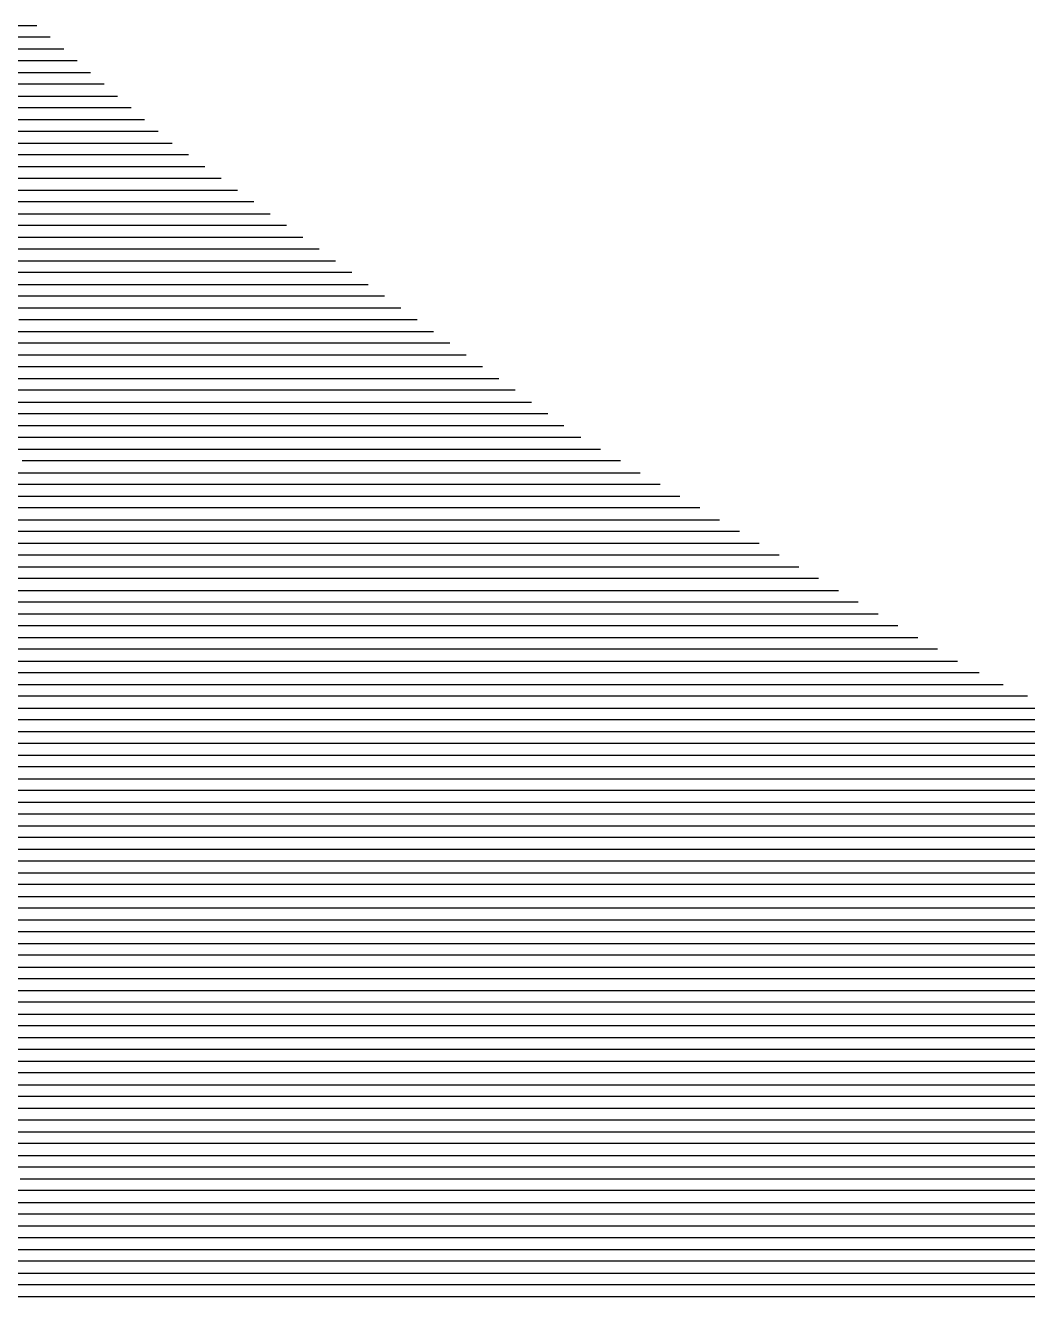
# Model space of a CAD drawing. Header units: metres. Extents: x -7 to 7, y -7 to 7.
# Drawn here: x -3.189 to -2.338, y -4.935 to -3.855 of the extents above; entities that cross this region are included whole.
import ezdxf

# ---------------------------------------------------------------- set-up
doc = ezdxf.new("R2010")
doc.units = ezdxf.units.M

msp = doc.modelspace()

# ---------------------------------------------------------------- linework, layer by layer
for p, q in [((-3.490964, -3.854853, -0.337502), (-3.179571, -3.854853, -0.307383)), ((-3.168112, -3.864853, -0.305988), (-3.496209, -3.864853, -0.337723)), ((-3.501454, -3.874853, -0.337944), (-3.156653, -3.874853, -0.304594)), ((-3.145194, -3.884853, -0.303199), (-3.506699, -3.884853, -0.338165)), ((-3.511945, -3.894853, -0.338387), (-3.133735, -3.894853, -0.301805)), ((-3.122276, -3.904853, -0.300411), (-3.51719, -3.904853, -0.338608)), ((-3.522435, -3.914853, -0.338829), (-3.110817, -3.914853, -0.299016)), ((-3.099358, -3.924853, -0.297622), (-3.52768, -3.924853, -0.339051)), ((-3.532925, -3.934853, -0.339272), (-3.087899, -3.934853, -0.296228)), ((-3.076441, -3.944853, -0.294833), (-3.53817, -3.944853, -0.339493)), ((-3.543415, -3.954853, -0.339714), (-3.068925, -3.954853, -0.29382)), ((-3.068925, -3.954853, -0.29382), (-3.068169, -3.954853, -0.293748)), ((-3.068169, -3.954853, -0.293748), (-3.064503, -3.954853, -0.293388)), ((-3.077308, -3.964853, -0.294345), (-3.54866, -3.964853, -0.339936)), ((-3.072749, -3.964853, -0.293909), (-3.077308, -3.964853, -0.294345)), ((-3.050638, -3.964853, -0.291735), (-3.072749, -3.964853, -0.293909)), ((-3.094074, -3.984853, -0.295395), (-3.55915, -3.984853, -0.340378)), ((-3.553905, -3.974853, -0.340157), (-3.085691, -3.974853, -0.29487)), ((-3.081908, -3.984853, -0.29423), (-3.094074, -3.984853, -0.295395)), ((-3.085691, -3.974853, -0.29487), (-3.077328, -3.974853, -0.294069)), ((-3.022908, -3.984853, -0.28843), (-3.081908, -3.984853, -0.29423)), ((-3.077328, -3.974853, -0.294069), (-3.036773, -3.974853, -0.290083)), ((-3.564395, -3.994853, -0.3406), (-3.102457, -3.994853, -0.295919)), ((-3.102457, -3.994853, -0.295919), (-3.086487, -3.994853, -0.294391)), ((-3.086487, -3.994853, -0.294391), (-3.009043, -3.994853, -0.286778)), ((-3.110839, -4.004853, -0.296444), (-3.56964, -4.004853, -0.340821)), ((-3.091067, -4.004853, -0.294552), (-3.110839, -4.004853, -0.296444)), ((-2.995177, -4.004853, -0.285125), (-3.091067, -4.004853, -0.294552)), ((-3.574885, -4.014853, -0.341042), (-3.119222, -4.014853, -0.296969)), ((-3.119222, -4.014853, -0.296969), (-3.095646, -4.014853, -0.294712)), ((-3.095646, -4.014853, -0.294712), (-2.981312, -4.014853, -0.283473)), ((-3.127605, -4.024853, -0.297494), (-3.58013, -4.024853, -0.341263)), ((-3.100226, -4.024853, -0.294873), (-3.127605, -4.024853, -0.297494)), ((-2.967447, -4.024853, -0.281821), (-3.100226, -4.024853, -0.294873)), ((-3.585375, -4.034853, -0.341485), (-3.135988, -4.034853, -0.298019)), ((-3.135988, -4.034853, -0.298019), (-3.104806, -4.034853, -0.295034)), ((-3.104806, -4.034853, -0.295034), (-2.953582, -4.034853, -0.280168)), ((-3.144371, -4.044853, -0.298543), (-3.59062, -4.044853, -0.341706)), ((-3.109385, -4.044853, -0.295195), (-3.144371, -4.044853, -0.298543)), ((-2.939716, -4.044853, -0.278516), (-3.109385, -4.044853, -0.295195)), ((-3.595865, -4.054853, -0.341927), (-3.152754, -4.054853, -0.299068)), ((-3.152754, -4.054853, -0.299068), (-3.113965, -4.054853, -0.295355)), ((-3.113965, -4.054853, -0.295355), (-2.925851, -4.054853, -0.276863)), ((-3.161137, -4.064853, -0.299593), (-3.601111, -4.064853, -0.342149)), ((-3.118544, -4.064853, -0.295516), (-3.161137, -4.064853, -0.299593)), ((-2.911986, -4.064853, -0.275211), (-3.118544, -4.064853, -0.295516)), ((-3.606356, -4.074853, -0.34237), (-3.16952, -4.074853, -0.300118)), ((-3.16952, -4.074853, -0.300118), (-3.123124, -4.074853, -0.295677)), ((-3.123124, -4.074853, -0.295677), (-2.898121, -4.074853, -0.273559)), ((-3.177903, -4.084853, -0.300643), (-3.611601, -4.084853, -0.342591)), ((-3.127704, -4.084853, -0.295838), (-3.177903, -4.084853, -0.300643)), ((-2.884256, -4.084853, -0.271906), (-3.127704, -4.084853, -0.295838)), ((-3.616846, -4.094853, -0.342813), (-3.186286, -4.094853, -0.301167)), ((-3.186286, -4.094853, -0.301167), (-3.132283, -4.094853, -0.295998)), ((-3.132283, -4.094853, -0.295998), (-2.87039, -4.094853, -0.270254)), ((-3.136863, -4.104853, -0.296159), (-3.194669, -4.104853, -0.301692)), ((-2.856525, -4.104853, -0.268601), (-3.136863, -4.104853, -0.296159)), ((-3.146022, -4.124853, -0.296481), (-3.211435, -4.124853, -0.302742)), ((-3.203052, -4.114853, -0.302217), (-3.141442, -4.114853, -0.29632)), ((-2.828795, -4.124853, -0.265296), (-3.146022, -4.124853, -0.296481)), ((-3.141442, -4.114853, -0.29632), (-2.84266, -4.114853, -0.266949)), ((-3.219818, -4.134853, -0.303267), (-3.150601, -4.134853, -0.296641)), ((-3.150601, -4.134853, -0.296641), (-2.814929, -4.134853, -0.263644)), ((-3.155181, -4.144853, -0.296802), (-3.228201, -4.144853, -0.303791)), ((-2.801064, -4.144853, -0.261992), (-3.155181, -4.144853, -0.296802)), ((-3.236584, -4.154853, -0.304316), (-3.159761, -4.154853, -0.296963)), ((-3.159761, -4.154853, -0.296963), (-2.787199, -4.154853, -0.260339)), ((-3.16434, -4.164853, -0.297124), (-3.244967, -4.164853, -0.304841)), ((-2.773334, -4.164853, -0.258687), (-3.16434, -4.164853, -0.297124)), ((-3.253349, -4.174853, -0.305366), (-3.16892, -4.174853, -0.297284)), ((-3.16892, -4.174853, -0.297284), (-2.759469, -4.174853, -0.257034)), ((-3.173499, -4.184853, -0.297445), (-3.261732, -4.184853, -0.30589)), ((-2.745603, -4.184853, -0.255382), (-3.173499, -4.184853, -0.297445)), ((-3.270115, -4.194853, -0.306415), (-3.178079, -4.194853, -0.297606)), ((-3.178079, -4.194853, -0.297606), (-2.731738, -4.194853, -0.25373)), ((-3.182659, -4.204853, -0.297767), (-3.278498, -4.204853, -0.30694)), ((-2.720962, -4.204853, -0.252381), (-3.182659, -4.204853, -0.297767)), ((-2.720444, -4.204853, -0.25233), (-2.720962, -4.204853, -0.252381)), ((-2.717444, -4.204853, -0.252031), (-2.720444, -4.204853, -0.25233)), ((-3.286881, -4.214853, -0.307465), (-3.187238, -4.214853, -0.297927)), ((-3.187238, -4.214853, -0.297927), (-2.728466, -4.214853, -0.252829)), ((-2.728466, -4.214853, -0.252829), (-2.724362, -4.214853, -0.25243)), ((-2.724362, -4.214853, -0.25243), (-2.700612, -4.214853, -0.250057)), ((-2.73597, -4.224853, -0.253277), (-3.191818, -4.224853, -0.298088)), ((-2.728281, -4.224853, -0.252529), (-2.73597, -4.224853, -0.253277)), ((-2.683779, -4.224853, -0.248084), (-2.728281, -4.224853, -0.252529)), ((-3.196397, -4.234853, -0.298249), (-2.743474, -4.234853, -0.253725)), ((-2.743474, -4.234853, -0.253725), (-2.7322, -4.234853, -0.252628)), ((-2.7322, -4.234853, -0.252628), (-2.666947, -4.234853, -0.24611)), ((-3.205556, -4.254853, -0.29857), (-2.758482, -4.254853, -0.254622)), ((-2.750978, -4.244853, -0.254174), (-3.200977, -4.244853, -0.29841)), ((-2.758482, -4.254853, -0.254622), (-2.740037, -4.254853, -0.252827)), ((-2.736119, -4.244853, -0.252727), (-2.750978, -4.244853, -0.254174)), ((-2.740037, -4.254853, -0.252827), (-2.633282, -4.254853, -0.242163)), ((-2.650115, -4.244853, -0.244137), (-2.736119, -4.244853, -0.252727)), ((-2.765986, -4.264853, -0.25507), (-3.210136, -4.264853, -0.298731)), ((-2.743956, -4.264853, -0.252926), (-2.765986, -4.264853, -0.25507)), ((-2.61645, -4.264853, -0.24019), (-2.743956, -4.264853, -0.252926)), ((-3.214716, -4.274853, -0.298892), (-2.77349, -4.274853, -0.255518)), ((-2.77349, -4.274853, -0.255518), (-2.747875, -4.274853, -0.253025)), ((-2.747875, -4.274853, -0.253025), (-2.599618, -4.274853, -0.238216)), ((-2.780994, -4.284853, -0.255967), (-3.219295, -4.284853, -0.299053)), ((-2.751793, -4.284853, -0.253124), (-2.780994, -4.284853, -0.255967)), ((-2.582785, -4.284853, -0.236243), (-2.751793, -4.284853, -0.253124)), ((-3.223875, -4.294853, -0.299214), (-2.788498, -4.294853, -0.256415)), ((-2.788498, -4.294853, -0.256415), (-2.755712, -4.294853, -0.253223)), ((-2.755712, -4.294853, -0.253223), (-2.565953, -4.294853, -0.234269)), ((-2.796001, -4.304853, -0.256863), (-3.228454, -4.304853, -0.299374)), ((-2.759631, -4.304853, -0.253323), (-2.796001, -4.304853, -0.256863)), ((-2.549121, -4.304853, -0.232296), (-2.759631, -4.304853, -0.253323)), ((-3.233034, -4.314853, -0.299535), (-2.803505, -4.314853, -0.257311)), ((-2.803505, -4.314853, -0.257311), (-2.763549, -4.314853, -0.253422)), ((-2.763549, -4.314853, -0.253422), (-2.532289, -4.314853, -0.230322)), ((-2.811009, -4.324853, -0.25776), (-3.237613, -4.324853, -0.299696)), ((-2.767468, -4.324853, -0.253521), (-2.811009, -4.324853, -0.25776)), ((-2.515456, -4.324853, -0.228349), (-2.767468, -4.324853, -0.253521)), ((-3.242193, -4.334853, -0.299857), (-2.818513, -4.334853, -0.258208)), ((-2.818513, -4.334853, -0.258208), (-2.771387, -4.334853, -0.25362)), ((-2.771387, -4.334853, -0.25362), (-2.498624, -4.334853, -0.226375)), ((-2.826017, -4.344853, -0.258656), (-3.246773, -4.344853, -0.300017)), ((-2.775306, -4.344853, -0.25372), (-2.826017, -4.344853, -0.258656)), ((-2.481792, -4.344853, -0.224402), (-2.775306, -4.344853, -0.25372)), ((-3.251352, -4.354853, -0.300178), (-2.833521, -4.354853, -0.259104)), ((-2.833521, -4.354853, -0.259104), (-2.779224, -4.354853, -0.253819)), ((-2.779224, -4.354853, -0.253819), (-2.464959, -4.354853, -0.222428)), ((-2.841025, -4.364853, -0.259552), (-3.255932, -4.364853, -0.300339)), ((-2.783143, -4.364853, -0.253918), (-2.841025, -4.364853, -0.259552)), ((-2.448127, -4.364853, -0.220455), (-2.783143, -4.364853, -0.253918)), ((-3.260511, -4.374853, -0.3005), (-2.848529, -4.374853, -0.260001)), ((-2.848529, -4.374853, -0.260001), (-2.787062, -4.374853, -0.254017)), ((-2.787062, -4.374853, -0.254017), (-2.431295, -4.374853, -0.218481)), ((-3.269671, -4.394853, -0.300821), (-2.863537, -4.394853, -0.260897)), ((-2.856033, -4.384853, -0.260449), (-3.265091, -4.384853, -0.30066)), ((-2.863537, -4.394853, -0.260897), (-2.794899, -4.394853, -0.254216)), ((-2.79098, -4.384853, -0.254117), (-2.856033, -4.384853, -0.260449)), ((-2.794899, -4.394853, -0.254216), (-2.39763, -4.394853, -0.214534)), ((-2.414462, -4.384853, -0.216508), (-2.79098, -4.384853, -0.254117)), ((-2.871041, -4.404853, -0.261345), (-3.27425, -4.404853, -0.300982)), ((-2.798818, -4.404853, -0.254315), (-2.871041, -4.404853, -0.261345)), ((-2.390268, -4.404853, -0.213507), (-2.798818, -4.404853, -0.254315)), ((-2.389039, -4.404853, -0.213385), (-2.390268, -4.404853, -0.213507)), ((-2.379269, -4.404853, -0.212394), (-2.389039, -4.404853, -0.213385)), ((-3.27883, -4.414853, -0.301143), (-2.878545, -4.414853, -0.261794)), ((-2.878545, -4.414853, -0.261794), (-2.802736, -4.414853, -0.254414)), ((-2.802736, -4.414853, -0.254414), (-2.396642, -4.414853, -0.213851)), ((-2.396642, -4.414853, -0.213851), (-2.392401, -4.414853, -0.213431)), ((-2.392401, -4.414853, -0.213431), (-2.35869, -4.414853, -0.210013)), ((-2.886049, -4.424853, -0.262242), (-3.283409, -4.424853, -0.301303)), ((-2.806655, -4.424853, -0.254514), (-2.886049, -4.424853, -0.262242)), ((-2.403017, -4.424853, -0.214196), (-2.806655, -4.424853, -0.254514)), ((-2.395763, -4.424853, -0.213478), (-2.403017, -4.424853, -0.214196)), ((-2.338111, -4.424853, -0.207633), (-2.395763, -4.424853, -0.213478)), ((-3.287989, -4.434853, -0.301464), (-2.893553, -4.434853, -0.26269)), ((-2.893553, -4.434853, -0.26269), (-2.810574, -4.434853, -0.254613)), ((-2.810574, -4.434853, -0.254613), (-2.409391, -4.434853, -0.21454)), ((-2.409391, -4.434853, -0.21454), (-2.399125, -4.434853, -0.213524)), ((-2.399125, -4.434853, -0.213524), (-2.317532, -4.434853, -0.205252)), ((-2.901057, -4.444853, -0.263138), (-3.292568, -4.444853, -0.301625)), ((-2.814493, -4.444853, -0.254712), (-2.901057, -4.444853, -0.263138)), ((-2.415765, -4.444853, -0.214885), (-2.814493, -4.444853, -0.254712)), ((-2.402488, -4.444853, -0.213571), (-2.415765, -4.444853, -0.214885)), ((-2.296954, -4.444853, -0.202871), (-2.402488, -4.444853, -0.213571)), ((-3.297148, -4.454853, -0.301786), (-2.908561, -4.454853, -0.263586)), ((-2.908561, -4.454853, -0.263586), (-2.818411, -4.454853, -0.254811)), ((-2.818411, -4.454853, -0.254811), (-2.422139, -4.454853, -0.215229)), ((-2.422139, -4.454853, -0.215229), (-2.40585, -4.454853, -0.213617)), ((-2.40585, -4.454853, -0.213617), (-2.276375, -4.454853, -0.20049)), ((-2.916065, -4.464853, -0.264035), (-3.301728, -4.464853, -0.301946)), ((-2.82233, -4.464853, -0.254911), (-2.916065, -4.464853, -0.264035)), ((-2.428514, -4.464853, -0.215574), (-2.82233, -4.464853, -0.254911)), ((-2.409212, -4.464853, -0.213663), (-2.428514, -4.464853, -0.215574)), ((-2.255796, -4.464853, -0.198109), (-2.409212, -4.464853, -0.213663)), ((-3.306307, -4.474853, -0.302107), (-2.923569, -4.474853, -0.264483)), ((-2.923569, -4.474853, -0.264483), (-2.826249, -4.474853, -0.25501)), ((-2.826249, -4.474853, -0.25501), (-2.434888, -4.474853, -0.215918)), ((-2.434888, -4.474853, -0.215918), (-2.412574, -4.474853, -0.21371)), ((-2.412574, -4.474853, -0.21371), (-2.235217, -4.474853, -0.195728)), ((-2.931073, -4.484853, -0.264931), (-3.310887, -4.484853, -0.302268)), ((-2.830167, -4.484853, -0.255109), (-2.931073, -4.484853, -0.264931)), ((-2.441262, -4.484853, -0.216263), (-2.830167, -4.484853, -0.255109)), ((-2.415936, -4.484853, -0.213756), (-2.441262, -4.484853, -0.216263)), ((-2.214638, -4.484853, -0.193347), (-2.415936, -4.484853, -0.213756)), ((-3.315466, -4.494853, -0.302429), (-2.938576, -4.494853, -0.265379)), ((-2.938576, -4.494853, -0.265379), (-2.834086, -4.494853, -0.255208)), ((-2.834086, -4.494853, -0.255208), (-2.447637, -4.494853, -0.216607)), ((-2.447637, -4.494853, -0.216607), (-2.419299, -4.494853, -0.213803)), ((-2.419299, -4.494853, -0.213803), (-2.194059, -4.494853, -0.190966)), ((-2.94608, -4.504853, -0.265828), (-3.320046, -4.504853, -0.302589)), ((-2.838005, -4.504853, -0.255308), (-2.94608, -4.504853, -0.265828)), ((-2.454011, -4.504853, -0.216952), (-2.838005, -4.504853, -0.255308)), ((-2.422661, -4.504853, -0.213849), (-2.454011, -4.504853, -0.216952)), ((-2.173481, -4.504853, -0.188585), (-2.422661, -4.504853, -0.213849)), ((-2.961088, -4.524853, -0.266724), (-3.329205, -4.524853, -0.302911)), ((-3.324626, -4.514853, -0.30275), (-2.953584, -4.514853, -0.266276)), ((-2.845842, -4.524853, -0.255506), (-2.961088, -4.524853, -0.266724)), ((-2.953584, -4.514853, -0.266276), (-2.841923, -4.514853, -0.255407)), ((-2.46676, -4.524853, -0.217641), (-2.845842, -4.524853, -0.255506)), ((-2.841923, -4.514853, -0.255407), (-2.460385, -4.514853, -0.217296)), ((-2.429385, -4.524853, -0.213942), (-2.46676, -4.524853, -0.217641)), ((-2.460385, -4.514853, -0.217296), (-2.426023, -4.514853, -0.213895)), ((-2.132323, -4.524853, -0.183823), (-2.429385, -4.524853, -0.213942)), ((-2.426023, -4.514853, -0.213895), (-2.152902, -4.514853, -0.186204)), ((-3.333785, -4.534853, -0.303072), (-2.968592, -4.534853, -0.267172)), ((-2.968592, -4.534853, -0.267172), (-2.849761, -4.534853, -0.255605)), ((-2.849761, -4.534853, -0.255605), (-2.473134, -4.534853, -0.217985)), ((-2.473134, -4.534853, -0.217985), (-2.432747, -4.534853, -0.213988)), ((-2.432747, -4.534853, -0.213988), (-2.111744, -4.534853, -0.181442)), ((-2.976096, -4.544853, -0.26762), (-3.338364, -4.544853, -0.303232)), ((-2.85368, -4.544853, -0.255704), (-2.976096, -4.544853, -0.26762)), ((-2.479508, -4.544853, -0.21833), (-2.85368, -4.544853, -0.255704)), ((-2.43611, -4.544853, -0.214035), (-2.479508, -4.544853, -0.21833)), ((-2.091165, -4.544853, -0.179061), (-2.43611, -4.544853, -0.214035)), ((-3.342944, -4.554853, -0.303393), (-2.9836, -4.554853, -0.268069)), ((-2.9836, -4.554853, -0.268069), (-2.857598, -4.554853, -0.255804)), ((-2.857598, -4.554853, -0.255804), (-2.485883, -4.554853, -0.218674)), ((-2.485883, -4.554853, -0.218674), (-2.439472, -4.554853, -0.214081)), ((-2.439472, -4.554853, -0.214081), (-2.070586, -4.554853, -0.176681)), ((-2.991104, -4.564853, -0.268517), (-3.347523, -4.564853, -0.303554)), ((-2.861517, -4.564853, -0.255903), (-2.991104, -4.564853, -0.268517)), ((-2.492257, -4.564853, -0.219019), (-2.861517, -4.564853, -0.255903)), ((-2.442834, -4.564853, -0.214127), (-2.492257, -4.564853, -0.219019)), ((-2.050008, -4.564853, -0.1743), (-2.442834, -4.564853, -0.214127)), ((-3.352103, -4.574853, -0.303715), (-2.998608, -4.574853, -0.268965)), ((-2.998608, -4.574853, -0.268965), (-2.865436, -4.574853, -0.256002)), ((-2.865436, -4.574853, -0.256002), (-2.498631, -4.574853, -0.219363)), ((-2.498631, -4.574853, -0.219363), (-2.446196, -4.574853, -0.214174)), ((-2.446196, -4.574853, -0.214174), (-2.037142, -4.574853, -0.172701)), ((-3.006112, -4.584853, -0.269413), (-3.356683, -4.584853, -0.303875)), ((-2.869354, -4.584853, -0.256101), (-3.006112, -4.584853, -0.269413)), ((-2.505005, -4.584853, -0.219708), (-2.869354, -4.584853, -0.256101)), ((-2.449558, -4.584853, -0.21422), (-2.505005, -4.584853, -0.219708)), ((-2.042881, -4.584853, -0.172988), (-2.449558, -4.584853, -0.21422)), ((-3.361262, -4.594853, -0.304036), (-3.013616, -4.594853, -0.269862)), ((-3.013616, -4.594853, -0.269862), (-2.873273, -4.594853, -0.256201)), ((-2.873273, -4.594853, -0.256201), (-2.51138, -4.594853, -0.220052)), ((-2.51138, -4.594853, -0.220052), (-2.452921, -4.594853, -0.214266)), ((-2.452921, -4.594853, -0.214266), (-2.048621, -4.594853, -0.173276)), ((-3.02112, -4.604853, -0.27031), (-3.365842, -4.604853, -0.304197)), ((-2.877192, -4.604853, -0.2563), (-3.02112, -4.604853, -0.27031)), ((-2.517754, -4.604853, -0.220397), (-2.877192, -4.604853, -0.2563)), ((-2.456283, -4.604853, -0.214313), (-2.517754, -4.604853, -0.220397)), ((-2.054361, -4.604853, -0.173563), (-2.456283, -4.604853, -0.214313)), ((-3.370421, -4.614853, -0.304358), (-3.028624, -4.614853, -0.270758)), ((-3.028624, -4.614853, -0.270758), (-2.88111, -4.614853, -0.256399)), ((-2.88111, -4.614853, -0.256399), (-2.524128, -4.614853, -0.220742)), ((-2.524128, -4.614853, -0.220742), (-2.459645, -4.614853, -0.214359)), ((-2.459645, -4.614853, -0.214359), (-2.060101, -4.614853, -0.173851)), ((-3.036128, -4.624853, -0.271206), (-3.375001, -4.624853, -0.304518)), ((-2.885029, -4.624853, -0.256498), (-3.036128, -4.624853, -0.271206)), ((-2.530503, -4.624853, -0.221086), (-2.885029, -4.624853, -0.256498)), ((-2.463007, -4.624853, -0.214406), (-2.530503, -4.624853, -0.221086)), ((-2.06584, -4.624853, -0.174138), (-2.463007, -4.624853, -0.214406)), ((-3.379581, -4.634853, -0.304679), (-3.043632, -4.634853, -0.271654)), ((-3.043632, -4.634853, -0.271654), (-2.888948, -4.634853, -0.256598)), ((-2.888948, -4.634853, -0.256598), (-2.536877, -4.634853, -0.221431)), ((-2.536877, -4.634853, -0.221431), (-2.466369, -4.634853, -0.214452)), ((-2.466369, -4.634853, -0.214452), (-2.07158, -4.634853, -0.174425)), ((-3.051136, -4.644853, -0.272103), (-3.38416, -4.644853, -0.30484)), ((-2.892866, -4.644853, -0.256697), (-3.051136, -4.644853, -0.272103)), ((-2.543251, -4.644853, -0.221775), (-2.892866, -4.644853, -0.256697)), ((-2.469732, -4.644853, -0.214498), (-2.543251, -4.644853, -0.221775)), ((-2.07732, -4.644853, -0.174713), (-2.469732, -4.644853, -0.214498)), ((-3.066144, -4.664853, -0.272999), (-3.393319, -4.664853, -0.305161)), ((-3.38874, -4.654853, -0.305001), (-3.05864, -4.654853, -0.272551)), ((-2.900704, -4.664853, -0.256895), (-3.066144, -4.664853, -0.272999)), ((-3.05864, -4.654853, -0.272551), (-2.896785, -4.654853, -0.256796)), ((-2.556, -4.664853, -0.222464), (-2.900704, -4.664853, -0.256895)), ((-2.896785, -4.654853, -0.256796), (-2.549626, -4.654853, -0.22212)), ((-2.476456, -4.664853, -0.214591), (-2.556, -4.664853, -0.222464)), ((-2.549626, -4.654853, -0.22212), (-2.473094, -4.654853, -0.214545)), ((-2.088799, -4.664853, -0.175288), (-2.476456, -4.664853, -0.214591)), ((-2.473094, -4.654853, -0.214545), (-2.08306, -4.654853, -0.175)), ((-3.397899, -4.674853, -0.305322), (-3.073648, -4.674853, -0.273447)), ((-3.073648, -4.674853, -0.273447), (-2.904623, -4.674853, -0.256995)), ((-2.904623, -4.674853, -0.256995), (-2.562374, -4.674853, -0.222809)), ((-2.562374, -4.674853, -0.222809), (-2.479818, -4.674853, -0.214638)), ((-2.479818, -4.674853, -0.214638), (-2.094539, -4.674853, -0.175575)), ((-3.081151, -4.684853, -0.273896), (-3.402478, -4.684853, -0.305483)), ((-2.908541, -4.684853, -0.257094), (-3.081151, -4.684853, -0.273896)), ((-2.568748, -4.684853, -0.223153), (-2.908541, -4.684853, -0.257094)), ((-2.48318, -4.684853, -0.214684), (-2.568748, -4.684853, -0.223153)), ((-2.100279, -4.684853, -0.175863), (-2.48318, -4.684853, -0.214684)), ((-3.407058, -4.694853, -0.305644), (-3.088655, -4.694853, -0.274344)), ((-3.088655, -4.694853, -0.274344), (-2.91246, -4.694853, -0.257193)), ((-2.91246, -4.694853, -0.257193), (-2.575123, -4.694853, -0.223498)), ((-2.575123, -4.694853, -0.223498), (-2.486543, -4.694853, -0.21473)), ((-2.486543, -4.694853, -0.21473), (-2.106019, -4.694853, -0.17615)), ((-3.096159, -4.704853, -0.274792), (-3.411638, -4.704853, -0.305804)), ((-2.916379, -4.704853, -0.257292), (-3.096159, -4.704853, -0.274792)), ((-2.581497, -4.704853, -0.223842), (-2.916379, -4.704853, -0.257292)), ((-2.489905, -4.704853, -0.214777), (-2.581497, -4.704853, -0.223842)), ((-2.111758, -4.704853, -0.176438), (-2.489905, -4.704853, -0.214777)), ((-3.416217, -4.714853, -0.305965), (-3.103663, -4.714853, -0.27524)), ((-3.103663, -4.714853, -0.27524), (-2.920297, -4.714853, -0.257392)), ((-2.920297, -4.714853, -0.257392), (-2.587871, -4.714853, -0.224187)), ((-2.587871, -4.714853, -0.224187), (-2.493267, -4.714853, -0.214823)), ((-2.493267, -4.714853, -0.214823), (-2.117498, -4.714853, -0.176725)), ((-3.111167, -4.724853, -0.275689), (-3.420797, -4.724853, -0.306126)), ((-2.924216, -4.724853, -0.257491), (-3.111167, -4.724853, -0.275689)), ((-2.594246, -4.724853, -0.224531), (-2.924216, -4.724853, -0.257491)), ((-2.496629, -4.724853, -0.21487), (-2.594246, -4.724853, -0.224531)), ((-2.123238, -4.724853, -0.177012), (-2.496629, -4.724853, -0.21487)), ((-3.425376, -4.734853, -0.306287), (-3.118671, -4.734853, -0.276137)), ((-3.118671, -4.734853, -0.276137), (-2.928135, -4.734853, -0.25759)), ((-2.928135, -4.734853, -0.25759), (-2.60062, -4.734853, -0.224876)), ((-2.60062, -4.734853, -0.224876), (-2.499991, -4.734853, -0.214916)), ((-2.499991, -4.734853, -0.214916), (-2.128978, -4.734853, -0.1773)), ((-3.126175, -4.744853, -0.276585), (-3.429956, -4.744853, -0.306447)), ((-2.932053, -4.744853, -0.257689), (-3.126175, -4.744853, -0.276585)), ((-2.606994, -4.744853, -0.22522), (-2.932053, -4.744853, -0.257689)), ((-2.503354, -4.744853, -0.214962), (-2.606994, -4.744853, -0.22522)), ((-2.134718, -4.744853, -0.177587), (-2.503354, -4.744853, -0.214962)), ((-3.434536, -4.754853, -0.306608), (-3.133679, -4.754853, -0.277033)), ((-3.133679, -4.754853, -0.277033), (-2.935972, -4.754853, -0.257788)), ((-2.935972, -4.754853, -0.257788), (-2.613369, -4.754853, -0.225565)), ((-2.613369, -4.754853, -0.225565), (-2.506716, -4.754853, -0.215009)), ((-2.506716, -4.754853, -0.215009), (-2.140457, -4.754853, -0.177875)), ((-3.141183, -4.764853, -0.277481), (-3.439115, -4.764853, -0.306769)), ((-2.939891, -4.764853, -0.257888), (-3.141183, -4.764853, -0.277481)), ((-2.619743, -4.764853, -0.225909), (-2.939891, -4.764853, -0.257888)), ((-2.510078, -4.764853, -0.215055), (-2.619743, -4.764853, -0.225909)), ((-2.146197, -4.764853, -0.178162), (-2.510078, -4.764853, -0.215055)), ((-3.443695, -4.774853, -0.30693), (-3.148687, -4.774853, -0.27793)), ((-3.148687, -4.774853, -0.27793), (-2.94381, -4.774853, -0.257987)), ((-2.94381, -4.774853, -0.257987), (-2.626117, -4.774853, -0.226254)), ((-2.626117, -4.774853, -0.226254), (-2.51344, -4.774853, -0.215102)), ((-2.51344, -4.774853, -0.215102), (-2.151937, -4.774853, -0.17845)), ((-3.452854, -4.794853, -0.307251), (-3.163695, -4.794853, -0.278826)), ((-3.156191, -4.784853, -0.278378), (-3.448274, -4.784853, -0.30709)), ((-3.163695, -4.794853, -0.278826), (-2.951647, -4.794853, -0.258185)), ((-2.947728, -4.784853, -0.258086), (-3.156191, -4.784853, -0.278378)), ((-2.951647, -4.794853, -0.258185), (-2.638866, -4.794853, -0.226943)), ((-2.632492, -4.784853, -0.226598), (-2.947728, -4.784853, -0.258086)), ((-2.638866, -4.794853, -0.226943), (-2.520165, -4.794853, -0.215194)), ((-2.516802, -4.784853, -0.215148), (-2.632492, -4.784853, -0.226598)), ((-2.520165, -4.794853, -0.215194), (-2.163416, -4.794853, -0.179025)), ((-2.157677, -4.784853, -0.178737), (-2.516802, -4.784853, -0.215148)), ((-3.171199, -4.804853, -0.279274), (-3.457433, -4.804853, -0.307412)), ((-2.955566, -4.804853, -0.258285), (-3.171199, -4.804853, -0.279274)), ((-2.64524, -4.804853, -0.227287), (-2.955566, -4.804853, -0.258285)), ((-2.523527, -4.804853, -0.215241), (-2.64524, -4.804853, -0.227287)), ((-2.169156, -4.804853, -0.179312), (-2.523527, -4.804853, -0.215241)), ((-3.462013, -4.814853, -0.307573), (-3.178703, -4.814853, -0.279723)), ((-3.178703, -4.814853, -0.279723), (-2.959484, -4.814853, -0.258384)), ((-2.959484, -4.814853, -0.258384), (-2.651614, -4.814853, -0.227632)), ((-2.651614, -4.814853, -0.227632), (-2.526889, -4.814853, -0.215287)), ((-2.526889, -4.814853, -0.215287), (-2.174896, -4.814853, -0.1796)), ((-3.186207, -4.824853, -0.280171), (-3.466593, -4.824853, -0.307733)), ((-2.963403, -4.824853, -0.258483), (-3.186207, -4.824853, -0.280171)), ((-2.657989, -4.824853, -0.227976), (-2.963403, -4.824853, -0.258483)), ((-2.530251, -4.824853, -0.215334), (-2.657989, -4.824853, -0.227976)), ((-2.180636, -4.824853, -0.179887), (-2.530251, -4.824853, -0.215334)), ((-3.193711, -4.834853, -0.280619), (-2.967322, -4.834853, -0.258582)), ((-2.967322, -4.834853, -0.258582), (-2.664363, -4.834853, -0.228321)), ((-2.664363, -4.834853, -0.228321), (-2.533613, -4.834853, -0.21538)), ((-2.533613, -4.834853, -0.21538), (-2.186375, -4.834853, -0.180174)), ((-2.97124, -4.844853, -0.258682), (-3.201215, -4.844853, -0.281067)), ((-2.670737, -4.844853, -0.228665), (-2.97124, -4.844853, -0.258682)), ((-2.536976, -4.844853, -0.215426), (-2.670737, -4.844853, -0.228665)), ((-2.192115, -4.844853, -0.180462), (-2.536976, -4.844853, -0.215426)), ((-3.208719, -4.854853, -0.281515), (-2.975159, -4.854853, -0.258781)), ((-2.975159, -4.854853, -0.258781), (-2.677112, -4.854853, -0.22901)), ((-2.677112, -4.854853, -0.22901), (-2.540338, -4.854853, -0.215473)), ((-2.540338, -4.854853, -0.215473), (-2.197855, -4.854853, -0.180749)), ((-2.979078, -4.864853, -0.25888), (-3.216223, -4.864853, -0.281964)), ((-2.683486, -4.864853, -0.229355), (-2.979078, -4.864853, -0.25888)), ((-2.5437, -4.864853, -0.215519), (-2.683486, -4.864853, -0.229355)), ((-2.203595, -4.864853, -0.181037), (-2.5437, -4.864853, -0.215519)), ((-3.223726, -4.874853, -0.282412), (-2.982997, -4.874853, -0.258979)), ((-2.982997, -4.874853, -0.258979), (-2.68986, -4.874853, -0.229699)), ((-2.68986, -4.874853, -0.229699), (-2.547062, -4.874853, -0.215566)), ((-2.547062, -4.874853, -0.215566), (-2.209334, -4.874853, -0.181324)), ((-2.986915, -4.884853, -0.259079), (-3.23123, -4.884853, -0.28286)), ((-2.696235, -4.884853, -0.230044), (-2.986915, -4.884853, -0.259079)), ((-2.550424, -4.884853, -0.215612), (-2.696235, -4.884853, -0.230044)), ((-2.215074, -4.884853, -0.181612), (-2.550424, -4.884853, -0.215612)), ((-3.238734, -4.894853, -0.283308), (-2.990834, -4.894853, -0.259178)), ((-2.990834, -4.894853, -0.259178), (-2.702609, -4.894853, -0.230388)), ((-2.702609, -4.894853, -0.230388), (-2.553787, -4.894853, -0.215658)), ((-2.553787, -4.894853, -0.215658), (-2.220814, -4.894853, -0.181899)), ((-2.994753, -4.904853, -0.259277), (-3.246238, -4.904853, -0.283757)), ((-2.708983, -4.904853, -0.230733), (-2.994753, -4.904853, -0.259277)), ((-2.557149, -4.904853, -0.215705), (-2.708983, -4.904853, -0.230733)), ((-2.226554, -4.904853, -0.182187), (-2.557149, -4.904853, -0.215705)), ((-3.253742, -4.914853, -0.284205), (-2.998671, -4.914853, -0.259376)), ((-2.998671, -4.914853, -0.259376), (-2.715358, -4.914853, -0.231077)), ((-2.715358, -4.914853, -0.231077), (-2.560511, -4.914853, -0.215751)), ((-2.560511, -4.914853, -0.215751), (-2.232293, -4.914853, -0.182474)), ((-3.26875, -4.934853, -0.285101), (-3.006509, -4.934853, -0.259575)), ((-3.00259, -4.924853, -0.259476), (-3.261246, -4.924853, -0.284653)), ((-3.006509, -4.934853, -0.259575), (-2.728106, -4.934853, -0.231766)), ((-2.721732, -4.924853, -0.231422), (-3.00259, -4.924853, -0.259476)), ((-2.728106, -4.934853, -0.231766), (-2.567235, -4.934853, -0.215844)), ((-2.563873, -4.924853, -0.215798), (-2.721732, -4.924853, -0.231422)), ((-2.567235, -4.934853, -0.215844), (-2.243773, -4.934853, -0.183049)), ((-2.238033, -4.924853, -0.182761), (-2.563873, -4.924853, -0.215798))]:
    msp.add_line(p, q)

doc.saveas('drawing.dxf')
